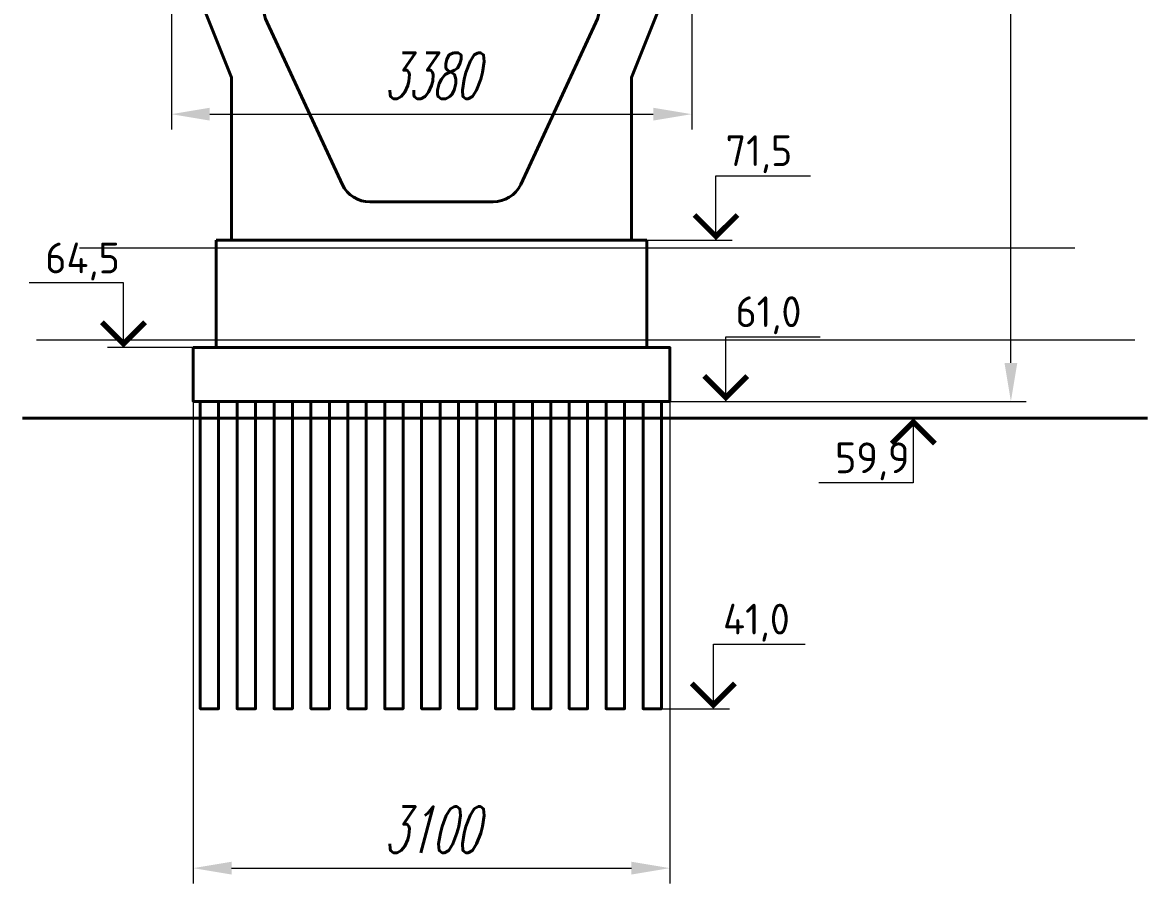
# Model space of a CAD drawing. Header units: millimetres. Extents: x 82 to 1107, y 39 to 638.
# Drawn here: x 1033.6 to 1106.8, y 239.4 to 295.4 of the extents above; entities that cross this region are included whole.
import ezdxf

# ---------------------------------------------------------------- set-up
doc = ezdxf.new("R2010")
doc.units = ezdxf.units.MM
for name, color, linetype, lineweight in [('2', 7, 'Continuous', 15), ('dim', 4, 'Continuous', 25), ('elevation', 250, 'Continuous', 40)]:
    doc.layers.add(name, color=color, linetype=linetype, lineweight=lineweight)
doc.layers.add('water level', color=7, linetype='Continuous', lineweight=9, true_color=0x2099df)
doc.styles.add('GOST-2.304_Type-B', font='')
doc.styles.add('text-razm', font='simplex.shx', dxfattribs={"width": 0.6, "oblique": 15})
doc.styles.get('GOST-2.304_Type-B').set_extended_font_data('GOST Common')
doc.dimstyles.new('razm-001', dxfattribs={"dimtxt": 3, "dimasz": 2.5, "dimexe": 1, "dimexo": 0, "dimgap": 1, "dimtad": 1, "dimdec": 0, "dimlfac": 100, "dimzin": 1, "dimtxsty": 'text-razm', "dimcen": 2.5, "dimclrd": 256, "dimclre": 256, "dimclrt": 7, "dimaunit": 1, "dimadec": 0, "dimazin": 2, "dimtfac": 1, "dimtdec": 0, "dimtmove": 0, "dimatfit": 3, "dimfxl": 1, "dimlwd": 20, "dimlwe": 20, "dimarcsym": 0})

# ---------------------------------------------------------------- blocks, each defined once
blk = doc.blocks.new('*D8')
at = {"layer": 'Defpoints', "color": 0, "transparency": 16777216}
for p in [(1062.304, 365.222), (1097.869, 365.222), (1075.687, 270.731)]:
    blk.add_point(p, dxfattribs=at)
at = {"layer": 'dim', "lineweight": 20, "transparency": 16777216}
for p, q in [((1062.304, 365.222), (1098.869, 365.222)), ((1097.869, 273.231), (1097.869, 362.722)), ((1075.687, 270.731), (1098.869, 270.731))]:
    blk.add_line(p, q, dxfattribs=at)
at = {"layer": 'dim', "transparency": 16777216}
for points in [[(1097.453, 362.722), (1098.286, 362.722), (1097.869, 365.222)], [(1097.453, 273.231), (1098.286, 273.231), (1097.869, 270.731)]]:
    blk.add_solid(points, dxfattribs=at)
at = {"layer": 'dim', "color": 7, "transparency": 16777216, "insert": (1095.369, 317.977), "char_height": 3, "attachment_point": 5, "rotation": 90, "style": 'text-razm'}
blk.add_mtext('10754', dxfattribs=at)
blk = doc.blocks.new('*D9')
at = {"layer": 'Defpoints', "color": 0, "transparency": 16777216}
for p in [(1044.687, 272.481), (1075.687, 272.481), (1075.687, 240.359)]:
    blk.add_point(p, dxfattribs=at)
at = {"layer": 'dim', "lineweight": 20, "transparency": 16777216}
for p, q in [((1044.687, 272.481), (1044.687, 239.359)), ((1075.687, 272.481), (1075.687, 239.359)), ((1047.187, 240.359), (1073.187, 240.359))]:
    blk.add_line(p, q, dxfattribs=at)
at = {"layer": 'dim', "transparency": 16777216}
for points in [[(1047.187, 240.776), (1047.187, 239.942), (1044.687, 240.359)], [(1073.187, 240.776), (1073.187, 239.942), (1075.687, 240.359)]]:
    blk.add_solid(points, dxfattribs=at)
at = {"layer": 'dim', "color": 7, "transparency": 16777216, "insert": (1060.187, 242.859), "char_height": 3, "attachment_point": 5, "style": 'text-razm'}
blk.add_mtext('3100', dxfattribs=at)
blk = doc.blocks.new('*D11')
at = {"layer": 'Defpoints', "color": 0, "transparency": 16777216}
for p in [(1043.265, 301.59), (1077.11, 301.59), (1077.11, 289.415)]:
    blk.add_point(p, dxfattribs=at)
at = {"layer": 'dim', "lineweight": 20, "transparency": 16777216}
for p, q in [((1043.265, 301.59), (1043.265, 288.415)), ((1077.11, 301.59), (1077.11, 288.415)), ((1045.765, 289.415), (1074.61, 289.415))]:
    blk.add_line(p, q, dxfattribs=at)
at = {"layer": 'dim', "transparency": 16777216}
for points in [[(1045.765, 289.831), (1045.765, 288.998), (1043.265, 289.415)], [(1074.61, 289.831), (1074.61, 288.998), (1077.11, 289.415)]]:
    blk.add_solid(points, dxfattribs=at)
at = {"layer": 'dim', "color": 7, "transparency": 16777216, "insert": (1060.187, 291.915), "char_height": 3, "attachment_point": 5, "style": 'text-razm'}
blk.add_mtext('3380', dxfattribs=at)

msp = doc.modelspace()

# ---------------------------------------------------------------- linework, layer by layer
at = {"layer": '2', "linetype": 'Continuous'}
for p, q in [((1078.689, 281.211), (1078.689, 285.411)), ((1078.689, 285.411), (1084.831, 285.411)), ((1074.187, 281.211), (1079.739, 281.211)), ((1040.154, 278.431), (1034.011, 278.431)), ((1040.154, 274.231), (1040.154, 278.431)), ((1079.324, 270.731), (1079.324, 274.931)), ((1079.324, 274.931), (1085.466, 274.931)), ((1044.687, 274.231), (1039.104, 274.231)), ((1075.687, 270.731), (1080.374, 270.731)), ((1100.226, 269.627), (1090.473, 269.627)), ((1091.523, 269.627), (1091.523, 265.427)), ((1091.523, 265.427), (1085.381, 265.427)), ((1078.516, 250.731), (1078.516, 254.931)), ((1078.516, 254.931), (1084.483, 254.931)), ((1075.142, 250.731), (1079.566, 250.731))]:
    msp.add_line(p, q, dxfattribs=at)
for points in [[(1077.289, 282.858, 0.35, 0.35, 0), (1078.689, 281.458, 0.35, 0.35, 0), (1080.089, 282.858, 0.35, 0.35, 0)], [(1041.554, 275.879, 0.35, 0.35, 0), (1040.154, 274.479, 0.35, 0.35, 0), (1038.754, 275.879, 0.35, 0.35, 0)], [(1077.924, 272.379, 0.35, 0.35, 0), (1079.324, 270.979, 0.35, 0.35, 0), (1080.724, 272.379, 0.35, 0.35, 0)], [(1092.923, 267.98, 0.35, 0.35, 0), (1091.523, 269.38, 0.35, 0.35, 0), (1090.123, 267.98, 0.35, 0.35, 0)], [(1077.116, 252.379, 0.35, 0.35, 0), (1078.516, 250.979, 0.35, 0.35, 0), (1079.916, 252.379, 0.35, 0.35, 0)]]:
    msp.add_lwpolyline(points, format="xyseb", dxfattribs=at)
at = {"layer": 'elevation'}
for p, q in [((1043.265, 301.59), (1047.187, 291.812)), ((1077.11, 301.59), (1073.187, 291.812)), ((1049.503, 295.38), (1054.389, 284.826)), ((1070.871, 295.38), (1065.985, 284.83)), ((1047.187, 291.812), (1047.187, 281.211)), ((1073.187, 291.812), (1073.187, 281.211)), ((1064.19, 283.713), (1056.184, 283.709)), ((1074.187, 281.211), (1046.187, 281.211)), ((1046.187, 281.211), (1046.187, 274.231)), ((1074.187, 281.211), (1074.187, 274.231))]:
    msp.add_line(p, q, dxfattribs=at)
at = {"layer": 'elevation', "color": 7}
msp.add_line((1033.583, 269.627), (1106.754, 269.627), dxfattribs=at)
at = {"layer": 'elevation'}
for points in [[(1044.687, 274.231), (1075.687, 274.231), (1075.687, 270.731), (1044.687, 270.731)], [(1045.144, 270.731), (1045.144, 250.731), (1046.342, 250.731), (1046.342, 270.731)], [(1047.544, 270.731), (1047.544, 250.731), (1048.742, 250.731), (1048.742, 270.731)], [(1049.944, 270.731), (1049.944, 250.731), (1051.142, 250.731), (1051.142, 270.731)], [(1052.344, 270.731), (1052.344, 250.731), (1053.542, 250.731), (1053.542, 270.731)], [(1054.744, 270.731), (1054.744, 250.731), (1055.942, 250.731), (1055.942, 270.731)], [(1057.144, 270.731), (1057.144, 250.731), (1058.342, 250.731), (1058.342, 270.731)], [(1059.544, 270.731), (1059.544, 250.731), (1060.742, 250.731), (1060.742, 270.731)], [(1061.944, 270.731), (1061.944, 250.731), (1063.142, 250.731), (1063.142, 270.731)], [(1064.344, 270.731), (1064.344, 250.731), (1065.542, 250.731), (1065.542, 270.731)], [(1066.744, 270.731), (1066.744, 250.731), (1067.942, 250.731), (1067.942, 270.731)], [(1069.144, 270.731), (1069.144, 250.731), (1070.342, 250.731), (1070.342, 270.731)], [(1071.544, 270.731), (1071.544, 250.731), (1072.742, 250.731), (1072.742, 270.731)], [(1073.944, 270.731), (1073.944, 250.731), (1075.142, 250.731), (1075.142, 270.731)]]:
    msp.add_lwpolyline(points, close=True, dxfattribs=at)
for centre, start, end in [((1051.264, 296.328), 89.9856, 208.28935), ((1069.11, 296.328), 331.71065, 90.0144), ((1056.184, 285.709), 206.19327, 270), ((1064.19, 285.713), 270, 333.80673)]:
    msp.add_arc(centre, 2, start, end, dxfattribs=at)
at = {"layer": 'water level'}
for p, q in [((1037.296, 280.711), (1102.032, 280.711)), ((1034.498, 274.731), (1105.939, 274.731))]:
    msp.add_line(p, q, dxfattribs=at)

# ---------------------------------------------------------------- texts
at = {"layer": '2', "linetype": 'Continuous', "style": 'GOST-2.304_Type-B'}
for s, p in [('71,5', (1079.319, 286.041)), ('64,5', (1035.061, 279.061)), ('61,0', (1079.954, 275.561)), ('59,9', (1086.431, 266.057)), ('41,0', (1079.146, 255.561))]:
    msp.add_text(s, height=2, dxfattribs=at).set_placement(p)

# ---------------------------------------------------------------- dimensions: what is measured, and where the dimension line sits
at = {"layer": 'dim'}
dim = msp.add_linear_dim(base=(1097.869, 365.222), p1=(1075.687, 270.731), p2=(1062.304, 365.222), angle=90, text='10754', dimstyle='razm-001', override={"dimrnd": 5}, dxfattribs=at)
dim.commit()
dim.dimension.update_dxf_attribs({"geometry": '*D8', "text_midpoint": (1095.369, 317.977)})
dim = msp.add_linear_dim(base=(1077.11, 289.415), p1=(1043.265, 301.59), p2=(1077.11, 301.59), text='3380', dimstyle='razm-001', override={"dimrnd": 5}, dxfattribs=at)
dim.commit()
dim.dimension.update_dxf_attribs({"geometry": '*D11', "text_midpoint": (1060.187, 291.915)})
dim = msp.add_linear_dim(base=(1075.687, 240.359), p1=(1044.687, 272.481), p2=(1075.687, 272.481), dimstyle='razm-001', override={"dimrnd": 5}, dxfattribs=at)
dim.commit()
dim.dimension.update_dxf_attribs({"geometry": '*D9', "text_midpoint": (1060.187, 242.859)})

doc.saveas('drawing.dxf')
